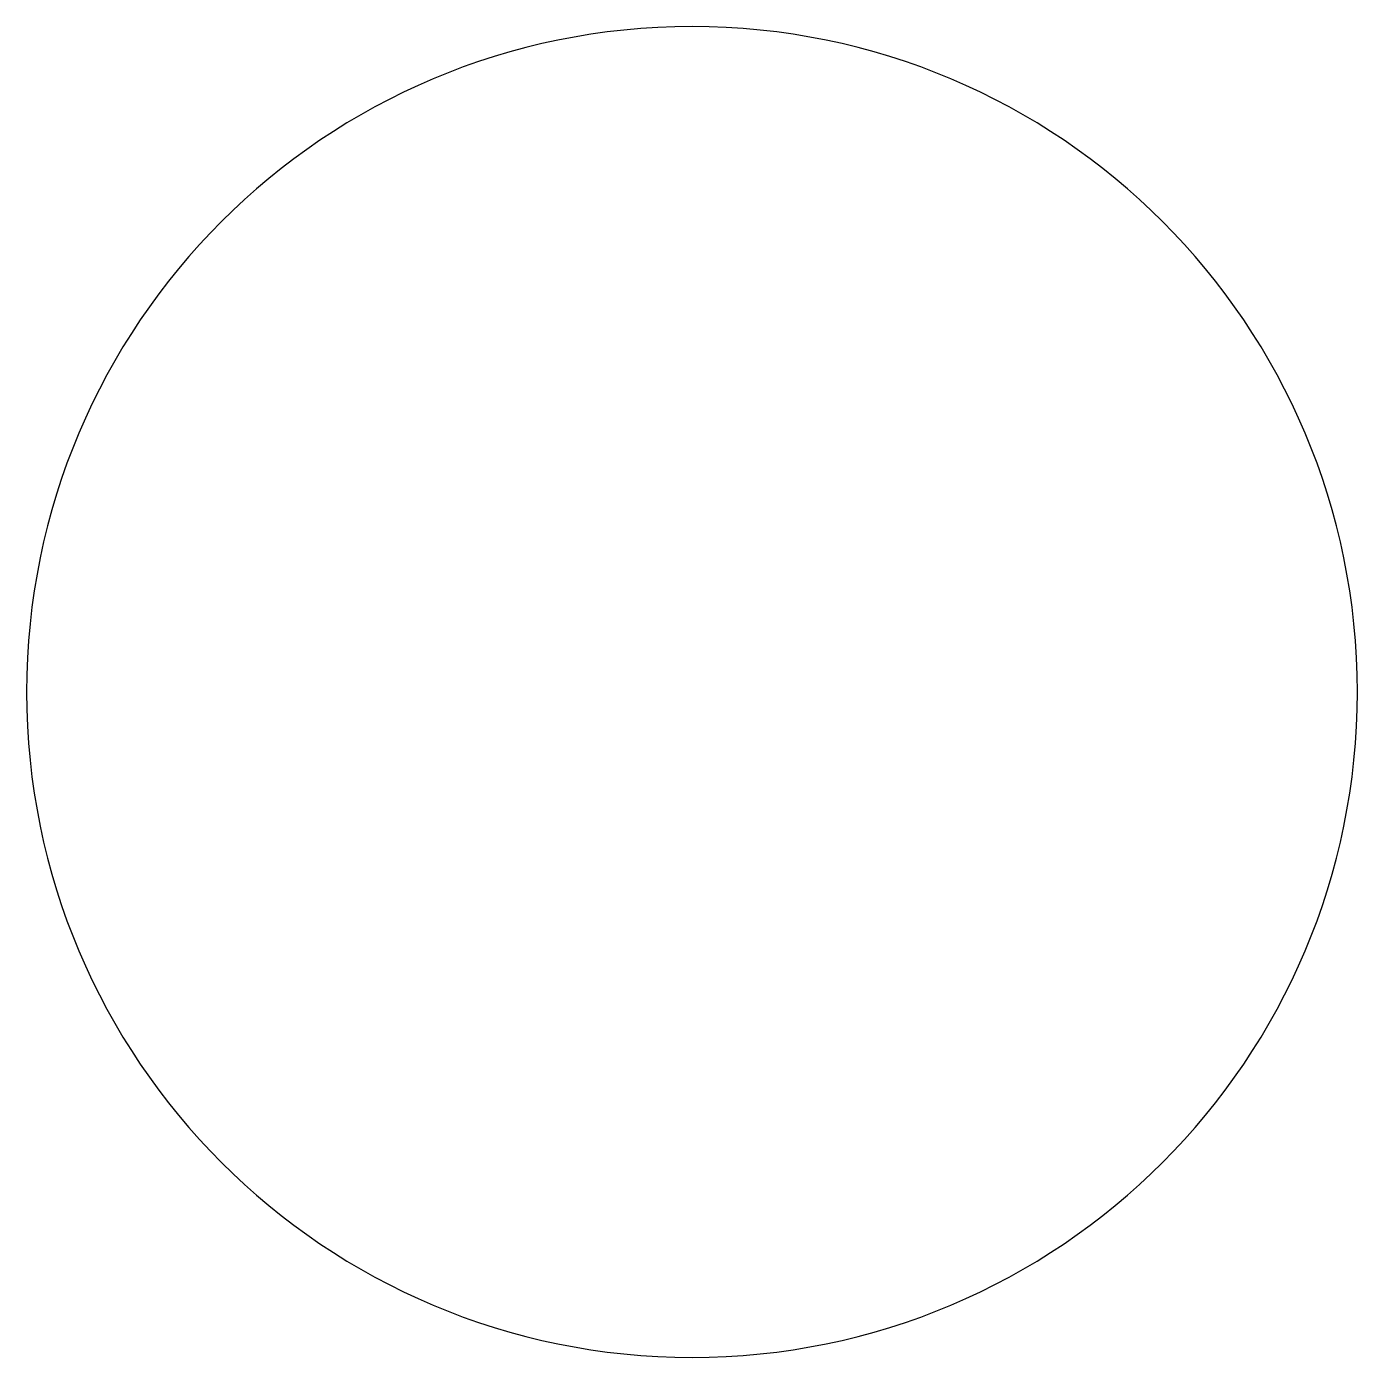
# Model space of a CAD drawing. Header units: metres. Extents: x -150 to -50, y 150 to 250.
import ezdxf

# ---------------------------------------------------------------- set-up
doc = ezdxf.new("R2010")
doc.units = ezdxf.units.M
doc.layers.add('Q4_OCS', color=2, linetype='Continuous')

msp = doc.modelspace()

# ---------------------------------------------------------------- linework, layer by layer
at = {"layer": 'Q4_OCS', "extrusion": (0, 0, -1)}
msp.add_circle((100, 200), 50, dxfattribs=at)

doc.saveas('drawing.dxf')
